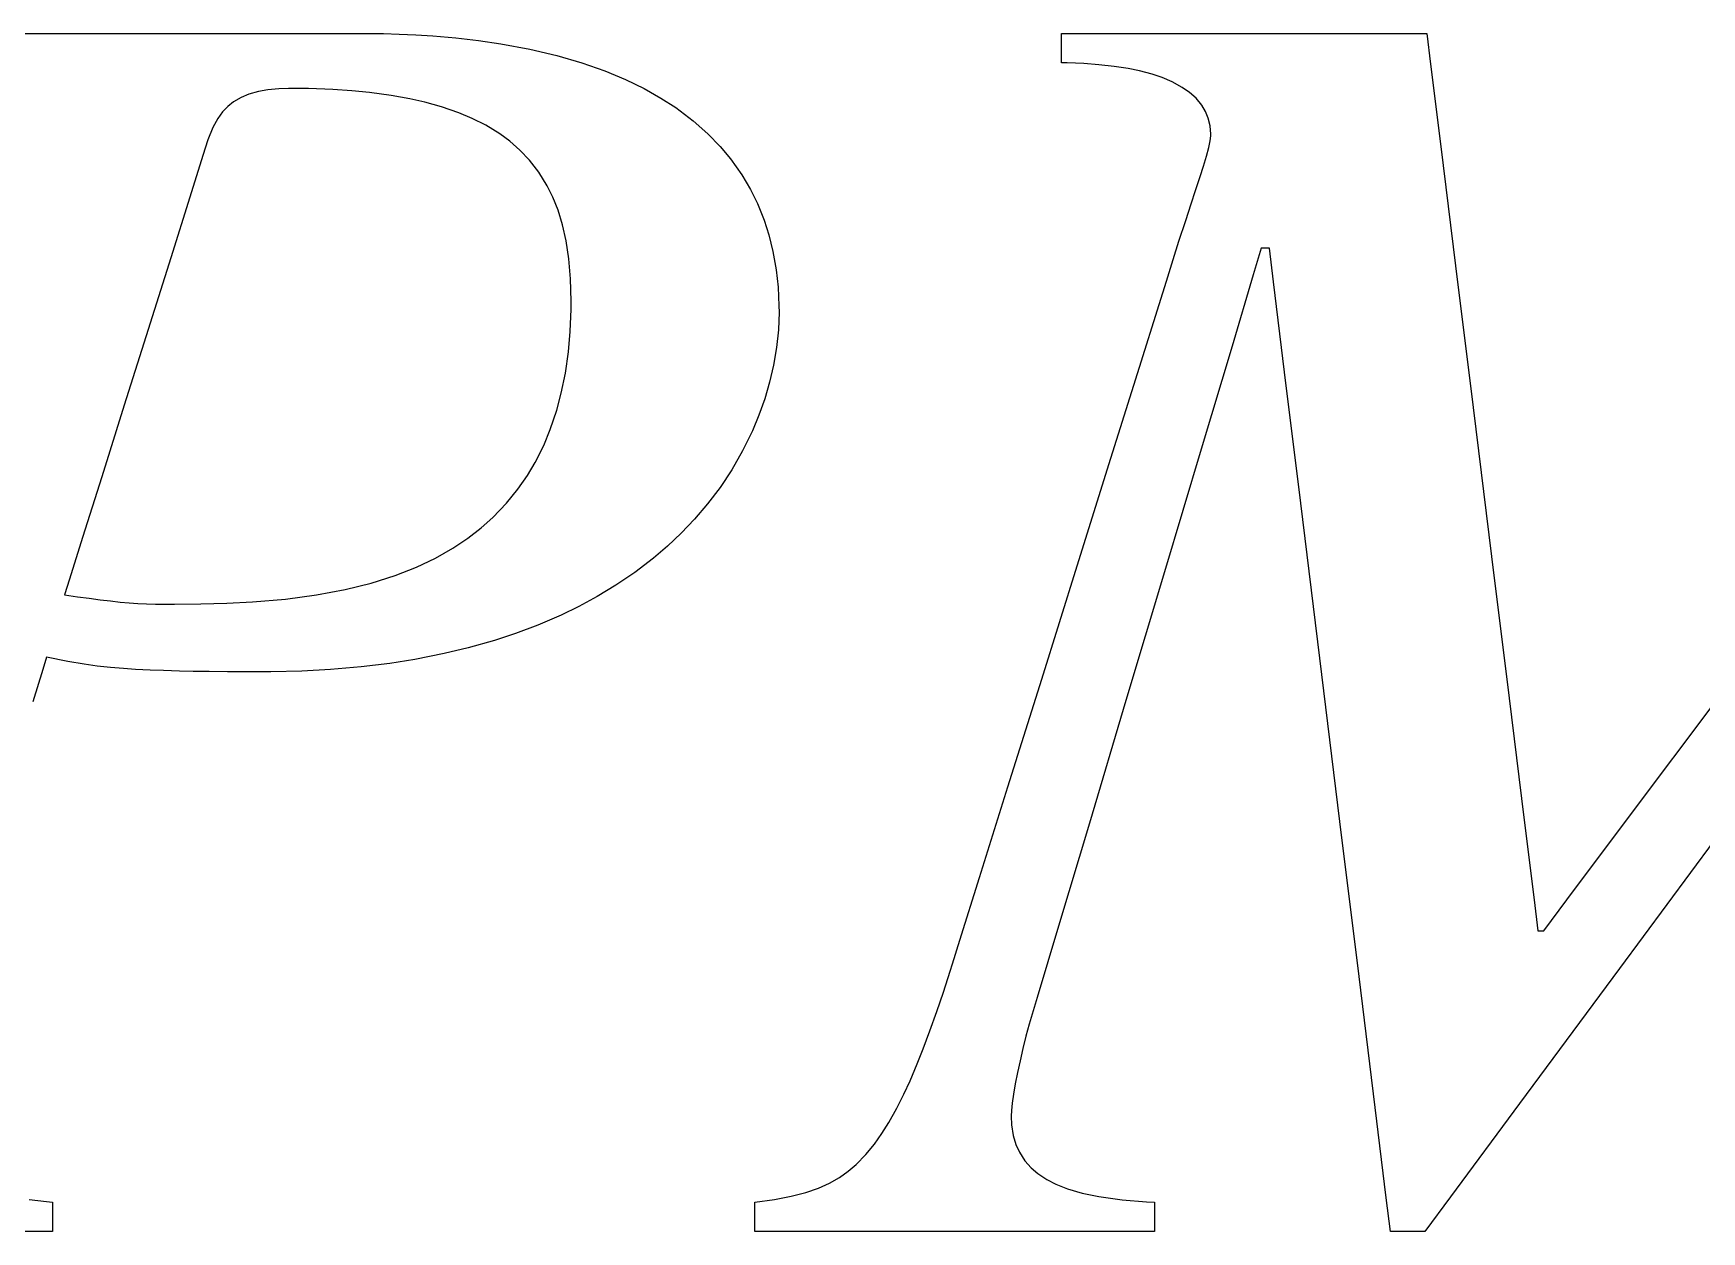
# Model space of a CAD drawing. Header units: millimetres. Extents: x 5685 to 6068, y -313 to -41.
# Drawn here: x 5864.37 to 5881.39, y -306.21 to -293.99 of the extents above; entities that cross this region are included whole.
import ezdxf

# ---------------------------------------------------------------- set-up
doc = ezdxf.new("R2010")
doc.units = ezdxf.units.MM
doc.header["$LTSCALE"] = 10
doc.layers.get('0').update_dxf_attribs({"linetype": 'CONTINUOUS'})

# ---------------------------------------------------------------- blocks, each defined once
blk = doc.blocks.new('PMI')
for points in [[(45.077, -1.846, 0), (47.18, -1.846, 0), (49.394, -1.846, 0), (51.498, -1.846, 0), (53.272, -1.846, 0), (54.498, -1.846, 0), (54.955, -1.846, 0), (55.199, -1.846, 0), (55.471, -1.848, 0), (55.765, -1.853, 0), (56.184, -1.865, 0), (56.623, -1.884, 0), (57.074, -1.912, 0), (57.687, -1.965, 0), (58.296, -2.035, 0), (58.892, -2.123, 0), (59.661, -2.266, 0), (60.382, -2.437, 0), (61.049, -2.632, 0), (61.659, -2.846, 0), (62.211, -3.076, 0), (62.709, -3.318, 0), (63.154, -3.568, 0), (63.55, -3.824, 0), (64.015, -4.172, 0), (64.407, -4.518, 0), (64.737, -4.857, 0), (65.012, -5.186, 0), (65.313, -5.612, 0), (65.546, -6.008, 0), (65.725, -6.374, 0), (65.905, -6.822, 0), (66.03, -7.211, 0), (66.141, -7.661, 0), (66.225, -8.144, 0), (66.276, -8.606, 0), (66.3, -9.104, 0), (66.302, -9.276, 0), (66.285, -9.746, 0), (66.236, -10.217, 0), (66.158, -10.683, 0), (66.052, -11.14, 0), (65.921, -11.586, 0), (65.768, -12.019, 0), (65.595, -12.436, 0), (65.333, -12.971, 0), (65.044, -13.474, 0), (64.731, -13.944, 0), (64.4, -14.382, 0), (64.054, -14.788, 0), (63.697, -15.162, 0), (63.332, -15.508, 0), (62.961, -15.824, 0), (62.458, -16.209, 0), (61.957, -16.549, 0), (61.46, -16.849, 0), (60.972, -17.113, 0), (60.495, -17.344, 0), (59.874, -17.611, 0), (59.283, -17.833, 0), (58.724, -18.016, 0), (58.019, -18.216, 0), (57.377, -18.369, 0), (56.6, -18.522, 0), (55.931, -18.628, 0), (55.167, -18.722, 0), (54.355, -18.793, 0), (53.585, -18.836, 0), (52.763, -18.856, 0), (52.482, -18.857, 0), (52.021, -18.856, 0), (51.608, -18.854, 0), (51.12, -18.849, 0), (50.696, -18.843, 0), (50.328, -18.835, 0), (49.904, -18.822, 0), (49.549, -18.808, 0), (49.153, -18.788, 0), (48.834, -18.767, 0), (48.489, -18.738, 0), (48.135, -18.701, 0), (47.787, -18.654, 0), (47.357, -18.581, 0), (46.782, -18.466, 0), (46.685, -18.79, 0), (46.423, -19.657, 0)], [(46.321, -32.909, 0), (46.782, -32.966, 0), (46.944, -32.986, 0), (46.944, -33.013, 0), (46.944, -33.085, 0), (46.944, -33.189, 0), (46.944, -33.312, 0), (46.944, -33.441, 0), (46.944, -33.565, 0), (46.944, -33.669, 0), (46.944, -33.74, 0), (46.944, -33.767, 0), (46.492, -33.767, 0), (45.281, -33.767, 0)], [(91.85, -22.494, 0), (88.694, -26.759, 0), (86.033, -30.356, 0), (84.194, -32.84, 0), (83.508, -33.767, 0), (83.477, -33.767, 0), (83.393, -33.767, 0), (83.271, -33.767, 0), (83.127, -33.767, 0), (82.975, -33.767, 0), (82.831, -33.767, 0), (82.709, -33.767, 0), (82.625, -33.767, 0), (82.594, -33.767, 0), (82.483, -32.869, 0), (82.187, -30.461, 0), (81.757, -26.974, 0), (81.249, -22.841, 0), (80.713, -18.492, 0), (80.204, -14.358, 0), (79.775, -10.872, 0), (79.479, -8.464, 0), (79.368, -7.565, 0), (79.361, -7.565, 0), (79.341, -7.565, 0), (79.312, -7.565, 0), (79.278, -7.565, 0), (79.242, -7.565, 0), (79.208, -7.565, 0), (79.179, -7.565, 0), (79.159, -7.565, 0), (79.152, -7.565, 0), (78.94, -8.275, 0), (78.372, -10.175, 0), (77.549, -12.926, 0), (76.573, -16.188, 0), (75.547, -19.62, 0), (74.572, -22.882, 0), (73.749, -25.634, 0), (73.181, -27.534, 0), (72.969, -28.243, 0), (72.881, -28.56, 0), (72.799, -28.887, 0), (72.724, -29.214, 0), (72.656, -29.532, 0), (72.598, -29.833, 0), (72.55, -30.108, 0), (72.515, -30.348, 0), (72.493, -30.544, 0), (72.485, -30.687, 0), (72.496, -30.926, 0), (72.541, -31.206, 0), (72.613, -31.444, 0), (72.706, -31.648, 0), (72.854, -31.878, 0), (73.02, -32.064, 0), (73.196, -32.216, 0), (73.439, -32.378, 0), (73.679, -32.503, 0), (73.991, -32.627, 0), (74.377, -32.741, 0), (74.822, -32.835, 0), (75.447, -32.92, 0), (76.092, -32.973, 0), (76.303, -32.986, 0), (76.303, -33.013, 0), (76.303, -33.085, 0), (76.303, -33.189, 0), (76.303, -33.312, 0), (76.303, -33.441, 0), (76.303, -33.565, 0), (76.303, -33.669, 0), (76.303, -33.74, 0), (76.303, -33.767, 0), (75.938, -33.767, 0), (74.959, -33.767, 0), (73.543, -33.767, 0), (71.863, -33.767, 0), (70.096, -33.767, 0), (68.416, -33.767, 0), (67, -33.767, 0), (66.021, -33.767, 0), (65.656, -33.767, 0), (65.656, -33.74, 0), (65.656, -33.669, 0), (65.656, -33.565, 0), (65.656, -33.441, 0), (65.656, -33.312, 0), (65.656, -33.189, 0), (65.656, -33.085, 0), (65.656, -33.013, 0), (65.656, -32.986, 0), (66.179, -32.907, 0), (66.627, -32.821, 0), (67.014, -32.723, 0), (67.352, -32.608, 0), (67.649, -32.474, 0), (67.913, -32.323, 0), (68.149, -32.156, 0), (68.362, -31.975, 0), (68.618, -31.713, 0), (68.844, -31.436, 0), (69.045, -31.152, 0), (69.225, -30.864, 0), (69.441, -30.477, 0), (69.629, -30.103, 0), (69.793, -29.747, 0), (69.985, -29.297, 0), (70.145, -28.896, 0), (70.323, -28.421, 0), (70.509, -27.899, 0), (70.681, -27.388, 0), (70.863, -26.827, 0), (70.924, -26.631, 0), (71.12, -26.007, 0), (71.644, -24.336, 0), (72.402, -21.916, 0), (73.302, -19.047, 0), (74.248, -16.029, 0), (75.147, -13.16, 0), (75.905, -10.741, 0), (76.429, -9.069, 0), (76.625, -8.446, 0), (76.802, -7.872, 0), (76.959, -7.382, 0), (77.139, -6.83, 0), (77.285, -6.387, 0), (77.402, -6.033, 0), (77.523, -5.66, 0), (77.61, -5.385, 0), (77.689, -5.118, 0), (77.751, -4.887, 0), (77.788, -4.713, 0), (77.807, -4.572, 0), (77.808, -4.535, 0), (77.79, -4.307, 0), (77.741, -4.104, 0), (77.666, -3.923, 0), (77.57, -3.762, 0), (77.414, -3.575, 0), (77.238, -3.417, 0), (77.048, -3.285, 0), (76.779, -3.139, 0), (76.509, -3.025, 0), (76.247, -2.937, 0), (75.908, -2.847, 0), (75.602, -2.784, 0), (75.235, -2.726, 0), (74.828, -2.68, 0), (74.427, -2.65, 0), (73.984, -2.631, 0), (73.829, -2.628, 0), (73.829, -2.601, 0), (73.829, -2.529, 0), (73.829, -2.425, 0), (73.829, -2.302, 0), (73.829, -2.172, 0), (73.829, -2.049, 0), (73.829, -1.945, 0), (73.829, -1.873, 0), (73.829, -1.846, 0), (74.163, -1.846, 0), (75.057, -1.846, 0), (76.352, -1.846, 0), (77.888, -1.846, 0), (79.503, -1.846, 0), (81.039, -1.846, 0), (82.334, -1.846, 0), (83.228, -1.846, 0), (83.562, -1.846, 0), (83.663, -2.666, 0), (83.935, -4.863, 0), (84.329, -8.043, 0), (84.796, -11.814, 0), (85.286, -15.782, 0), (85.753, -19.552, 0), (86.147, -22.733, 0), (86.419, -24.93, 0), (86.52, -25.75, 0), (86.526, -25.75, 0), (86.54, -25.75, 0), (86.562, -25.75, 0), (86.587, -25.75, 0), (86.614, -25.75, 0), (86.639, -25.75, 0), (86.661, -25.75, 0), (86.675, -25.75, 0), (86.681, -25.75, 0), (87.295, -24.93, 0), (88.941, -22.733, 0), (91.323, -19.552, 0)], [(47.266, -16.805, 0), (47.609, -16.852, 0), (47.924, -16.895, 0), (48.216, -16.933, 0), (48.487, -16.967, 0), (48.743, -16.996, 0), (48.986, -17.019, 0), (49.222, -17.036, 0), (49.453, -17.046, 0), (49.685, -17.05, 0), (50.199, -17.049, 0), (50.898, -17.042, 0), (51.593, -17.024, 0), (52.274, -16.99, 0), (53.153, -16.915, 0), (53.978, -16.806, 0), (54.741, -16.663, 0), (55.439, -16.49, 0), (56.073, -16.289, 0), (56.643, -16.065, 0), (57.153, -15.822, 0), (57.607, -15.564, 0), (58.01, -15.296, 0), (58.366, -15.021, 0), (58.679, -14.742, 0), (59.042, -14.365, 0), (59.345, -13.991, 0), (59.597, -13.627, 0), (59.806, -13.276, 0), (60.032, -12.823, 0), (60.207, -12.403, 0), (60.381, -11.885, 0), (60.502, -11.43, 0), (60.609, -10.902, 0), (60.69, -10.333, 0), (60.738, -9.784, 0), (60.761, -9.189, 0), (60.763, -8.984, 0), (60.747, -8.388, 0), (60.701, -7.853, 0), (60.629, -7.373, 0), (60.532, -6.943, 0), (60.414, -6.558, 0), (60.277, -6.213, 0), (60.125, -5.904, 0), (59.899, -5.539, 0), (59.655, -5.224, 0), (59.398, -4.954, 0), (59.132, -4.721, 0), (58.86, -4.521, 0), (58.492, -4.295, 0), (58.126, -4.111, 0), (57.769, -3.961, 0), (57.305, -3.801, 0), (56.869, -3.68, 0), (56.466, -3.59, 0), (55.97, -3.5, 0), (55.389, -3.422, 0), (54.918, -3.376, 0), (54.413, -3.343, 0), (53.766, -3.318, 0), (53.235, -3.313, 0), (52.974, -3.32, 0), (52.679, -3.349, 0), (52.437, -3.393, 0), (52.176, -3.468, 0), (51.974, -3.554, 0), (51.768, -3.674, 0), (51.618, -3.792, 0), (51.474, -3.94, 0), (51.347, -4.113, 0), (51.215, -4.355, 0), (51.083, -4.681, 0), (50.952, -5.097, 0), (50.602, -6.211, 0), (50.094, -7.824, 0), (49.491, -9.737, 0), (48.858, -11.749, 0), (48.256, -13.662, 0), (47.748, -15.275, 0), (47.397, -16.389, 0), (47.266, -16.805, 0)]]:
    blk.add_polyline3d(points)

msp = doc.modelspace()

# ---------------------------------------------------------------- block references
at = {"xscale": 0.3829224775190596, "yscale": 0.3829224775190596, "zscale": 0.3829224775190596}
msp.add_blockref('PMI', (5846.5926, -293.2802), dxfattribs=at)

doc.saveas('drawing.dxf')
